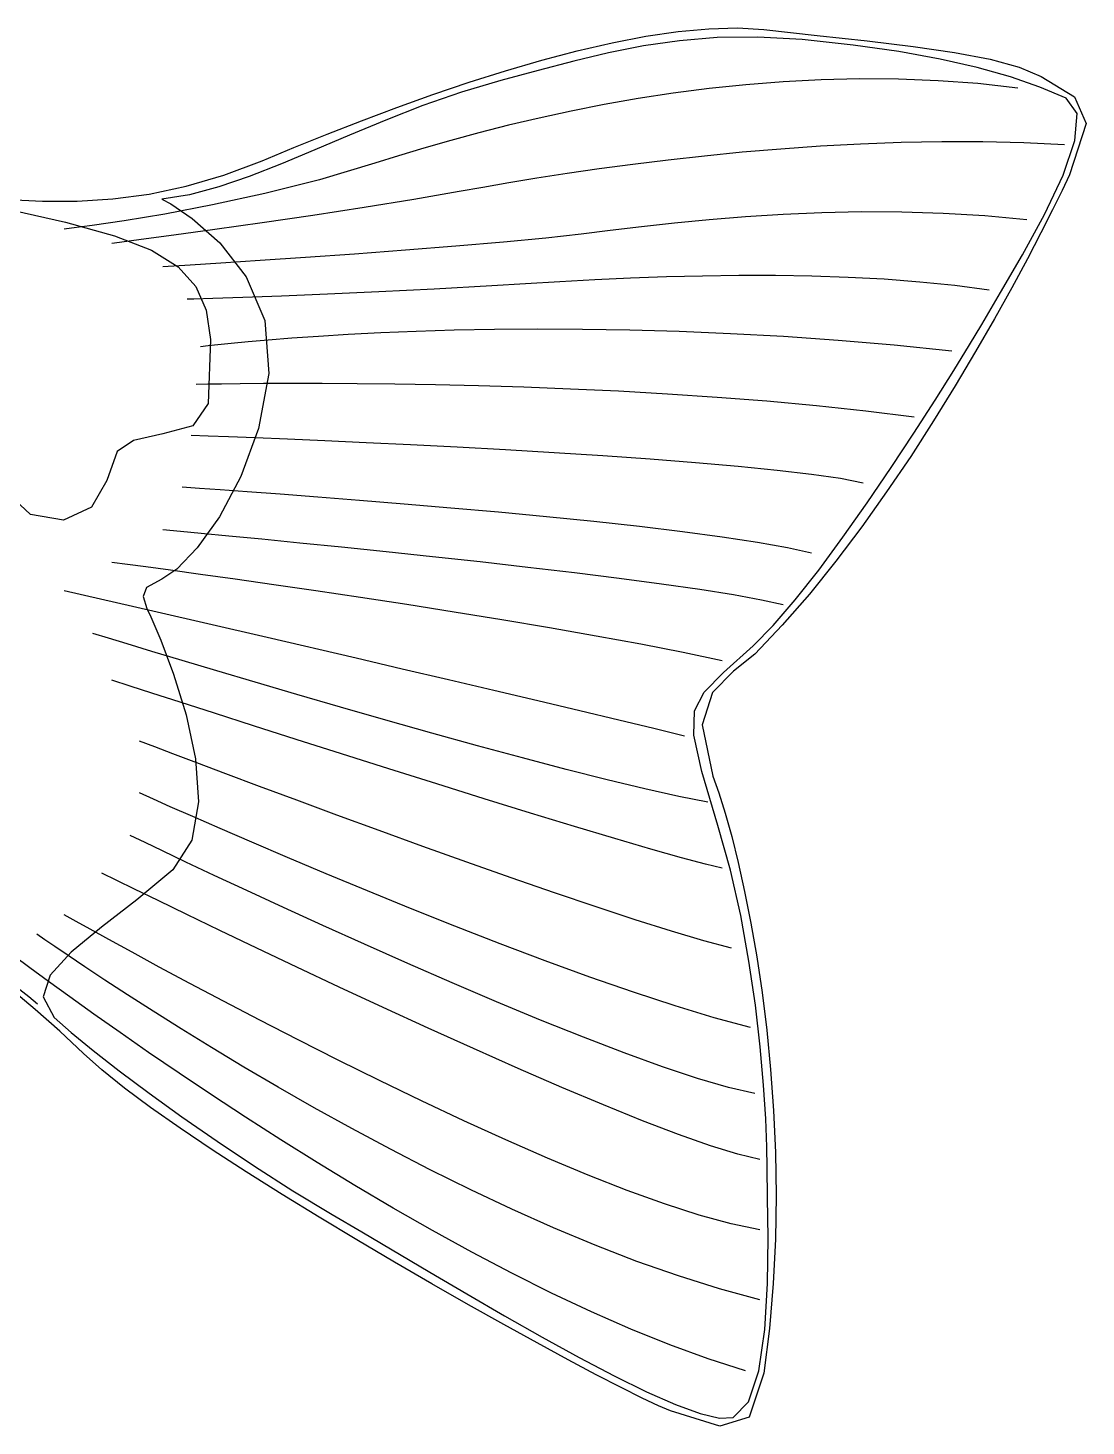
# Model space of a CAD drawing. Extents: x 0 to 10.8, y 0 to 4.7.
# Drawn here: x 8.91 to 10.806, y 0.752 to 3.255 of the extents above; entities that cross this region are included whole.
import ezdxf

# ---------------------------------------------------------------- set-up
doc = ezdxf.new("R2010")
doc.units = 0
doc.layers.add('WHITE', color=7, linetype='CONTINUOUS')
doc.layers.add('YELLOW', color=2, linetype='CONTINUOUS')

msp = doc.modelspace()

# ---------------------------------------------------------------- linework, layer by layer
at = {"layer": 'WHITE', "linetype": 'CONTINUOUS'}
for p, q in [((10.129813, 3.253993), (10.181191, 3.255262)), ((10.181191, 3.255262), (10.228539, 3.252372)), ((9.956655, 3.228723), (10.01703, 3.240376)), ((10.01703, 3.240376), (10.074921, 3.248916)), ((10.074921, 3.248916), (10.129813, 3.253993)), ((10.228539, 3.252372), (10.323687, 3.241926)), ((10.323687, 3.241926), (10.41329, 3.231976)), ((10.41329, 3.231976), (10.495828, 3.221922)), ((9.830521, 3.197472), (9.894314, 3.214306)), ((9.894314, 3.214306), (9.956655, 3.228723)), ((10.495828, 3.221922), (10.569787, 3.211162)), ((10.569787, 3.211162), (10.633649, 3.199095)), ((9.765792, 3.178569), (9.830521, 3.197472)), ((10.633649, 3.199095), (10.685896, 3.185117)), ((10.685896, 3.185117), (10.725011, 3.168629)), ((9.635589, 3.135952), (9.700643, 3.157947)), ((9.700643, 3.157947), (9.765792, 3.178569)), ((10.725011, 3.168629), (10.785048, 3.132187)), ((9.571147, 3.112935), (9.635589, 3.135952)), ((10.785048, 3.132187), (10.80554, 3.084445)), ((9.507832, 3.089242), (9.571147, 3.112935)), ((9.446161, 3.065222), (9.507832, 3.089242)), ((10.80554, 3.084445), (10.775853, 2.992173)), ((9.386648, 3.041223), (9.446161, 3.065222)), ((9.329809, 3.017594), (9.386648, 3.041223)), ((9.260979, 2.991478), (9.329809, 3.017594)), ((9.193521, 2.971784), (9.260979, 2.991478)), ((10.775853, 2.992173), (10.762819, 2.964494)), ((9.062466, 2.949195), (9.12737, 2.957896)), ((9.12737, 2.957896), (9.193521, 2.971784)), ((10.762819, 2.964494), (10.745741, 2.929652)), ((8.874608, 2.948034), (8.936147, 2.944882)), ((8.936147, 2.944882), (8.998745, 2.945063)), ((8.998745, 2.945063), (9.062466, 2.949195)), ((10.745741, 2.929652), (10.724852, 2.88844)), ((10.724852, 2.88844), (10.700383, 2.841651)), ((10.700383, 2.841651), (10.672567, 2.790078)), ((10.672567, 2.790078), (10.641636, 2.734515)), ((10.641636, 2.734515), (10.607823, 2.675752)), ((10.607823, 2.675752), (10.571358, 2.614585)), ((10.571358, 2.614585), (10.532476, 2.551805)), ((10.532476, 2.551805), (10.491407, 2.488206)), ((10.491407, 2.488206), (10.448385, 2.424581)), ((10.448385, 2.424581), (10.403641, 2.361723)), ((10.403641, 2.361723), (10.357407, 2.300424)), ((10.357407, 2.300424), (10.309916, 2.241479)), ((10.309916, 2.241479), (10.2614, 2.185678)), ((10.2614, 2.185678), (10.21209, 2.133816)), ((10.156368, 2.101176), (10.209102, 2.148773)), ((10.21209, 2.133816), (10.174332, 2.103278)), ((10.174332, 2.103278), (10.136573, 2.06559)), ((10.136573, 2.06559), (10.117881, 2.007433)), ((10.117881, 2.007433), (10.137323, 1.915489)), ((10.137323, 1.915489), (10.147992, 1.885438)), ((10.147992, 1.885438), (10.159249, 1.849373)), ((10.159249, 1.849373), (10.170844, 1.807676)), ((10.170844, 1.807676), (10.182526, 1.760728)), ((10.182526, 1.760728), (10.194047, 1.708912)), ((10.194047, 1.708912), (10.205154, 1.652609)), ((10.205154, 1.652609), (10.215599, 1.5922)), ((10.215599, 1.5922), (10.22513, 1.528067)), ((8.923013, 1.497939), (8.877038, 1.536472)), ((10.22513, 1.528067), (10.233498, 1.460592)), ((8.967267, 1.458673), (8.923013, 1.497939)), ((9.009793, 1.419018), (8.967267, 1.458673)), ((10.233498, 1.460592), (10.240453, 1.390157)), ((9.042752, 1.389574), (9.009793, 1.419018)), ((9.083158, 1.357168), (9.042752, 1.389574)), ((10.240453, 1.390157), (10.245744, 1.317144)), ((9.130114, 1.322251), (9.083158, 1.357168)), ((9.182722, 1.28527), (9.130114, 1.322251)), ((10.245744, 1.317144), (10.24912, 1.241934)), ((9.240086, 1.246675), (9.182722, 1.28527)), ((9.301308, 1.206912), (9.240086, 1.246675)), ((10.24912, 1.241934), (10.250333, 1.164908)), ((9.36549, 1.166432), (9.301308, 1.206912)), ((9.431736, 1.125683), (9.36549, 1.166432)), ((10.250333, 1.164908), (10.249132, 1.086448)), ((9.499148, 1.085113), (9.431736, 1.125683)), ((9.566829, 1.045171), (9.499148, 1.085113)), ((10.249132, 1.086448), (10.245266, 1.006936)), ((9.633883, 1.006305), (9.566829, 1.045171)), ((9.699411, 0.968965), (9.633883, 1.006305)), ((10.245266, 1.006936), (10.238485, 0.926754)), ((9.762517, 0.933599), (9.699411, 0.968965)), ((9.822303, 0.900656), (9.762517, 0.933599)), ((10.238485, 0.926754), (10.228539, 0.846283)), ((9.877871, 0.870584), (9.822303, 0.900656)), ((9.928326, 0.843831), (9.877871, 0.870584)), ((9.972768, 0.820847), (9.928326, 0.843831)), ((10.228539, 0.846283), (10.202066, 0.767693)), ((10.010302, 0.80208), (9.972768, 0.820847)), ((10.04003, 0.787979), (10.010302, 0.80208)), ((10.061055, 0.778991), (10.04003, 0.787979)), ((10.149339, 0.751909), (10.061055, 0.778991)), ((10.202066, 0.767693), (10.149339, 0.751909))]:
    msp.add_line(p, q, dxfattribs=at)
at = {"layer": 'YELLOW', "linetype": 'CONTINUOUS'}
for p, q in [((10.077103, 3.232402), (10.01283, 3.223023)), ((10.144846, 3.237908), (10.077103, 3.232402)), ((10.217706, 3.238823), (10.144846, 3.237908)), ((10.29733, 3.234428), (10.217706, 3.238823)), ((10.388248, 3.224549), (10.29733, 3.234428)), ((9.95038, 3.210491), (9.888106, 3.195522)), ((10.01283, 3.223023), (9.95038, 3.210491)), ((10.470402, 3.21289), (10.388248, 3.224549)), ((10.544369, 3.199505), (10.470402, 3.21289)), ((9.888106, 3.195522), (9.824359, 3.178837)), ((10.610725, 3.184446), (10.544369, 3.199505)), ((10.670043, 3.167766), (10.610725, 3.184446)), ((9.757493, 3.161153), (9.686672, 3.140349)), ((9.824359, 3.178837), (9.757493, 3.161153)), ((10.262827, 3.158913), (10.195921, 3.1536)), ((10.330862, 3.162456), (10.262827, 3.158913)), ((10.39989, 3.164058), (10.330862, 3.162456)), ((10.469769, 3.163551), (10.39989, 3.164058)), ((10.540363, 3.160767), (10.469769, 3.163551)), ((10.611533, 3.155537), (10.540363, 3.160767)), ((10.68314, 3.147692), (10.611533, 3.155537)), ((10.722901, 3.149515), (10.670043, 3.167766)), ((9.686672, 3.140349), (9.617834, 3.116386)), ((10.066056, 3.138334), (10.003373, 3.12872)), ((10.130285, 3.146684), (10.066056, 3.138334)), ((10.195921, 3.1536), (10.130285, 3.146684)), ((10.769873, 3.129747), (10.722901, 3.149515)), ((10.789522, 3.102042), (10.769873, 3.129747)), ((9.617834, 3.116386), (9.551078, 3.090414)), ((9.883202, 3.106371), (9.825989, 3.093974)), ((9.942376, 3.118009), (9.883202, 3.106371)), ((10.003373, 3.12872), (9.942376, 3.118009)), ((9.551078, 3.090414), (9.486502, 3.063581)), ((9.770878, 3.080987), (9.718006, 3.067579)), ((9.825989, 3.093974), (9.770878, 3.080987)), ((10.785707, 3.053854), (10.789522, 3.102042)), ((9.486502, 3.063581), (9.424206, 3.037034)), ((9.718006, 3.067579), (9.667512, 3.053918)), ((9.424206, 3.037034), (9.364287, 3.011923)), ((9.619535, 3.040174), (9.574213, 3.026515)), ((9.667512, 3.053918), (9.619535, 3.040174)), ((10.189804, 3.032612), (10.122326, 3.025955)), ((10.259037, 3.038499), (10.189804, 3.032612)), ((10.329716, 3.04347), (10.259037, 3.038499)), ((10.401533, 3.047383), (10.329716, 3.04347)), ((10.474178, 3.050092), (10.401533, 3.047383)), ((10.547345, 3.051453), (10.474178, 3.050092)), ((10.620723, 3.051322), (10.547345, 3.051453)), ((10.694005, 3.049555), (10.620723, 3.051322)), ((10.766881, 3.046007), (10.694005, 3.049555)), ((10.764261, 2.991436), (10.785707, 3.053854)), ((9.364287, 3.011923), (9.306845, 2.989397)), ((9.531686, 3.01311), (9.432649, 2.98356)), ((9.574213, 3.026515), (9.531686, 3.01311)), ((9.993869, 3.010905), (9.933509, 3.002801)), ((10.056911, 3.018671), (9.993869, 3.010905)), ((10.122326, 3.025955), (10.056911, 3.018671)), ((9.306845, 2.989397), (9.251978, 2.970603)), ((9.432649, 2.98356), (9.334365, 2.95869)), ((9.822065, 2.986157), (9.771599, 2.977905)), ((9.876138, 2.994504), (9.822065, 2.986157)), ((9.933509, 3.002801), (9.876138, 2.994504)), ((10.731017, 2.921039), (10.764261, 2.991436)), ((9.199784, 2.95669), (9.150364, 2.948806)), ((9.251978, 2.970603), (9.199784, 2.95669)), ((9.334365, 2.95869), (9.240672, 2.938271)), ((9.682721, 2.962263), (9.601523, 2.948056)), ((9.725048, 2.969892), (9.682721, 2.962263)), ((9.771599, 2.977905), (9.725048, 2.969892)), ((8.866239, 2.932358), (8.977734, 2.907581)), ((9.150364, 2.948806), (9.165996, 2.94009)), ((9.240672, 2.938271), (9.155408, 2.922076)), ((9.165996, 2.94009), (9.20464, 2.913969)), ((9.512546, 2.933677), (9.42042, 2.919618)), ((9.601523, 2.948056), (9.512546, 2.933677)), ((8.977734, 2.907581), (9.065322, 2.883197)), ((9.082411, 2.909876), (9.025519, 2.901444)), ((9.155408, 2.922076), (9.082411, 2.909876)), ((9.20464, 2.913969), (9.253919, 2.870485)), ((9.329769, 2.906371), (9.245223, 2.894428)), ((9.42042, 2.919618), (9.329769, 2.906371)), ((10.06851, 2.905533), (10.009319, 2.899098)), ((10.130675, 2.911531), (10.06851, 2.905533)), ((10.19552, 2.916824), (10.130675, 2.911531)), ((10.262748, 2.921141), (10.19552, 2.916824)), ((10.332063, 2.924211), (10.262748, 2.921141)), ((10.403169, 2.925765), (10.332063, 2.924211)), ((10.47577, 2.925533), (10.403169, 2.925765)), ((10.549572, 2.923245), (10.47577, 2.925533)), ((10.624277, 2.918631), (10.549572, 2.923245)), ((10.699589, 2.911421), (10.624277, 2.918631)), ((10.69181, 2.848915), (10.731017, 2.921039)), ((8.988569, 2.896552), (8.975399, 2.894972)), ((9.025519, 2.901444), (8.988569, 2.896552)), ((9.065322, 2.883197), (9.131642, 2.857217)), ((9.171409, 2.884283), (9.112956, 2.876426)), ((9.245223, 2.894428), (9.171409, 2.884283)), ((9.838097, 2.878911), (9.76204, 2.871634)), ((9.901048, 2.885999), (9.838097, 2.878911)), ((9.9534, 2.892497), (9.901048, 2.885999)), ((10.009319, 2.899098), (9.9534, 2.892497)), ((9.07449, 2.871351), (9.06064, 2.86955)), ((9.112956, 2.876426), (9.07449, 2.871351)), ((9.131642, 2.857217), (9.179338, 2.827653)), ((9.253919, 2.870485), (9.301452, 2.809679)), ((9.586712, 2.857243), (9.495488, 2.850492)), ((9.676904, 2.864351), (9.586712, 2.857243)), ((9.76204, 2.871634), (9.676904, 2.864351)), ((9.200769, 2.8307), (9.151856, 2.82768)), ((9.255874, 2.834202), (9.200769, 2.8307)), ((9.326046, 2.838789), (9.255874, 2.834202)), ((9.407259, 2.84428), (9.326046, 2.838789)), ((9.495488, 2.850492), (9.407259, 2.84428)), ((10.652472, 2.781316), (10.69181, 2.848915)), ((9.179338, 2.827653), (9.211051, 2.792517)), ((9.301452, 2.809679), (9.334863, 2.731593)), ((9.92575, 2.804057), (9.863003, 2.80072)), ((9.989408, 2.806976), (9.92575, 2.804057)), ((10.053781, 2.809352), (9.989408, 2.806976)), ((10.118666, 2.811061), (10.053781, 2.809352)), ((10.183866, 2.811979), (10.118666, 2.811061)), ((10.24918, 2.811981), (10.183866, 2.811979)), ((10.314409, 2.810943), (10.24918, 2.811981)), ((10.379354, 2.808741), (10.314409, 2.810943)), ((10.443815, 2.80525), (10.379354, 2.808741)), ((10.507591, 2.800347), (10.443815, 2.80525)), ((9.211051, 2.792517), (9.229423, 2.749821)), ((9.539048, 2.782607), (9.446769, 2.778485)), ((9.638162, 2.787535), (9.539048, 2.782607)), ((9.741044, 2.793287), (9.638162, 2.787535)), ((9.801368, 2.797088), (9.741044, 2.793287)), ((9.863003, 2.80072), (9.801368, 2.797088)), ((10.570486, 2.793907), (10.507591, 2.800347)), ((10.632298, 2.785806), (10.570486, 2.793907)), ((10.618837, 2.724496), (10.652472, 2.781316)), ((9.207329, 2.769711), (9.195222, 2.769358)), ((9.241603, 2.770783), (9.207329, 2.769711)), ((9.294979, 2.772591), (9.241603, 2.770783)), ((9.36439, 2.775152), (9.294979, 2.772591)), ((9.446769, 2.778485), (9.36439, 2.775152)), ((9.229423, 2.749821), (9.237096, 2.697579)), ((9.334863, 2.731593), (9.341773, 2.636268)), ((9.483871, 2.706236), (9.430713, 2.703015)), ((9.542216, 2.709204), (9.483871, 2.706236)), ((9.605523, 2.711787), (9.542216, 2.709204)), ((9.673566, 2.71385), (9.605523, 2.711787)), ((9.746121, 2.715261), (9.673566, 2.71385)), ((9.822962, 2.715887), (9.746121, 2.715261)), ((9.903864, 2.715594), (9.822962, 2.715887)), ((9.988602, 2.71425), (9.903864, 2.715594)), ((10.076953, 2.711721), (9.988602, 2.71425)), ((10.16869, 2.707874), (10.076953, 2.711721)), ((10.263588, 2.702577), (10.16869, 2.707874)), ((10.596925, 2.688033), (10.618837, 2.724496)), ((9.233274, 2.685836), (9.219151, 2.684122)), ((9.237096, 2.697579), (9.233274, 2.582657)), ((9.25059, 2.687778), (9.233274, 2.685836)), ((9.274442, 2.690266), (9.25059, 2.687778)), ((9.304605, 2.693166), (9.274442, 2.690266)), ((9.340855, 2.696347), (9.304605, 2.693166)), ((9.382966, 2.699674), (9.340855, 2.696347)), ((9.430713, 2.703015), (9.382966, 2.699674)), ((10.361424, 2.695695), (10.263588, 2.702577)), ((10.461969, 2.687096), (10.361424, 2.695695)), ((10.565003, 2.676646), (10.461969, 2.687096)), ((10.568628, 2.642044), (10.596925, 2.688033)), ((9.341773, 2.636268), (9.323129, 2.537884)), ((10.535053, 2.588647), (10.568628, 2.642044)), ((9.232261, 2.617257), (9.211675, 2.616831)), ((9.257027, 2.617664), (9.232261, 2.617257)), ((9.290584, 2.618087), (9.257027, 2.617664)), ((9.332288, 2.618443), (9.290584, 2.618087)), ((9.381495, 2.618648), (9.332288, 2.618443)), ((9.437562, 2.618617), (9.381495, 2.618648)), ((9.499843, 2.618266), (9.437562, 2.618617)), ((9.567697, 2.617512), (9.499843, 2.618266)), ((9.640479, 2.61627), (9.567697, 2.617512)), ((9.717545, 2.614456), (9.640479, 2.61627)), ((9.798252, 2.611985), (9.717545, 2.614456)), ((9.881955, 2.608775), (9.798252, 2.611985)), ((9.968011, 2.60474), (9.881955, 2.608775)), ((10.055777, 2.599797), (9.968011, 2.60474)), ((9.233274, 2.582657), (9.205526, 2.542837)), ((10.144608, 2.593861), (10.055777, 2.599797)), ((10.233861, 2.586848), (10.144608, 2.593861)), ((10.322892, 2.578674), (10.233861, 2.586848)), ((10.411057, 2.569256), (10.322892, 2.578674)), ((10.497305, 2.529959), (10.535053, 2.588647)), ((10.497711, 2.558508), (10.411057, 2.569256)), ((9.151856, 2.528603), (9.099629, 2.516526)), ((9.205526, 2.542837), (9.151856, 2.528603)), ((9.323129, 2.537884), (9.291815, 2.451837)), ((10.45649, 2.468095), (10.497305, 2.529959)), ((9.099629, 2.516526), (9.069999, 2.496809)), ((9.233372, 2.524488), (9.202703, 2.525611)), ((9.269414, 2.523109), (9.233372, 2.524488)), ((9.317224, 2.521205), (9.269414, 2.523109)), ((9.37527, 2.518792), (9.317224, 2.521205)), ((9.442025, 2.515886), (9.37527, 2.518792)), ((9.515957, 2.512503), (9.442025, 2.515886)), ((9.595541, 2.508658), (9.515957, 2.512503)), ((9.679244, 2.504366), (9.595541, 2.508658)), ((9.76554, 2.499645), (9.679244, 2.504366)), ((9.069999, 2.496809), (9.051667, 2.444859)), ((9.852897, 2.494509), (9.76554, 2.499645)), ((9.939787, 2.488973), (9.852897, 2.494509)), ((10.024681, 2.483055), (9.939787, 2.488973)), ((10.10605, 2.476769), (10.024681, 2.483055)), ((10.182364, 2.470131), (10.10605, 2.476769)), ((10.252094, 2.463157), (10.182364, 2.470131)), ((10.313712, 2.455862), (10.252094, 2.463157)), ((10.365688, 2.448263), (10.313712, 2.455862)), ((10.413714, 2.405173), (10.45649, 2.468095)), ((8.914979, 2.384295), (8.858763, 2.435886)), ((9.051667, 2.444859), (9.024049, 2.397193)), ((9.21768, 2.430763), (9.18625, 2.432894)), ((9.254505, 2.428193), (9.21768, 2.430763)), ((9.291815, 2.451837), (9.253358, 2.379995)), ((10.406492, 2.440374), (10.365688, 2.448263)), ((9.303215, 2.424705), (9.254505, 2.428193)), ((9.362168, 2.420362), (9.303215, 2.424705)), ((9.429723, 2.415226), (9.362168, 2.420362)), ((9.504237, 2.409362), (9.429723, 2.415226)), ((9.584071, 2.402831), (9.504237, 2.409362)), ((10.370082, 2.343309), (10.413714, 2.405173)), ((8.97428, 2.374201), (8.914979, 2.384295)), ((9.024049, 2.397193), (8.97428, 2.374201)), ((9.253358, 2.379995), (9.21328, 2.32423)), ((9.667581, 2.395697), (9.584071, 2.402831)), ((9.753127, 2.388023), (9.667581, 2.395697)), ((9.839066, 2.379872), (9.753127, 2.388023)), ((9.923758, 2.371307), (9.839066, 2.379872)), ((9.183608, 2.353689), (9.151856, 2.35663)), ((9.220762, 2.350192), (9.183608, 2.353689)), ((10.00556, 2.362391), (9.923758, 2.371307)), ((10.082832, 2.353188), (10.00556, 2.362391)), ((10.153931, 2.34376), (10.082832, 2.353188)), ((9.269847, 2.345504), (9.220762, 2.350192)), ((9.329172, 2.339746), (9.269847, 2.345504)), ((9.397046, 2.333037), (9.329172, 2.339746)), ((9.471777, 2.325497), (9.397046, 2.333037)), ((10.217216, 2.334171), (10.153931, 2.34376)), ((10.271046, 2.324483), (10.217216, 2.334171)), ((10.326698, 2.284621), (10.370082, 2.343309)), ((9.21328, 2.32423), (9.177107, 2.286409)), ((9.551678, 2.317246), (9.471777, 2.325497)), ((9.635055, 2.308404), (9.551678, 2.317246)), ((9.720218, 2.299092), (9.635055, 2.308404)), ((10.313779, 2.31476), (10.271046, 2.324483)), ((9.088608, 2.294627), (9.06064, 2.298311)), ((9.121643, 2.290208), (9.088608, 2.294627)), ((9.165666, 2.284237), (9.121643, 2.290208)), ((9.177107, 2.286409), (9.150364, 2.268402)), ((9.219394, 2.276837), (9.165666, 2.284237)), ((9.805477, 2.289429), (9.720218, 2.299092)), ((9.889141, 2.279535), (9.805477, 2.289429)), ((9.969517, 2.26953), (9.889141, 2.279535)), ((10.28467, 2.231225), (10.326698, 2.284621)), ((9.122448, 2.253171), (9.116467, 2.237277)), ((9.150364, 2.268402), (9.122448, 2.253171)), ((9.281543, 2.268134), (9.219394, 2.276837)), ((9.350829, 2.258251), (9.281543, 2.268134)), ((9.425968, 2.247313), (9.350829, 2.258251)), ((10.044917, 2.259534), (9.969517, 2.26953)), ((10.11365, 2.249669), (10.044917, 2.259534)), ((9.134215, 2.210889), (8.975399, 2.247466)), ((9.116467, 2.237277), (9.123447, 2.216064)), ((9.505675, 2.235443), (9.425968, 2.247313)), ((9.588669, 2.222766), (9.505675, 2.235443)), ((10.174024, 2.240052), (10.11365, 2.249669)), ((10.224348, 2.230804), (10.174024, 2.240052)), ((10.262933, 2.222045), (10.224348, 2.230804)), ((10.245103, 2.185236), (10.28467, 2.231225)), ((9.123447, 2.216064), (9.130591, 2.200675)), ((9.338791, 2.163576), (9.134215, 2.210889)), ((9.673664, 2.209405), (9.588669, 2.222766)), ((9.759377, 2.195486), (9.673664, 2.209405)), ((9.130591, 2.200675), (9.148354, 2.159122)), ((9.844524, 2.181132), (9.759377, 2.195486)), ((9.927821, 2.166468), (9.844524, 2.181132)), ((10.245103, 2.185236), (10.209102, 2.148773)), ((9.054638, 2.162517), (9.026246, 2.171202)), ((9.088048, 2.152357), (9.054638, 2.162517)), ((9.148354, 2.159122), (9.171234, 2.098328)), ((9.498224, 2.126542), (9.338791, 2.163576)), ((10.007982, 2.151618), (9.927821, 2.166468)), ((9.132421, 2.13894), (9.088048, 2.152357)), ((9.186369, 2.122728), (9.132421, 2.13894)), ((10.083728, 2.136706), (10.007982, 2.151618)), ((10.153771, 2.121856), (10.083728, 2.136706)), ((9.248506, 2.104187), (9.186369, 2.122728)), ((9.317446, 2.083781), (9.248506, 2.104187)), ((9.580807, 2.107291), (9.498224, 2.126542)), ((9.663503, 2.087958), (9.580807, 2.107291)), ((9.093696, 2.07676), (9.06064, 2.087462)), ((9.171234, 2.098328), (9.193729, 2.025214)), ((9.391803, 2.061975), (9.317446, 2.083781)), ((9.744962, 2.068845), (9.663503, 2.087958)), ((10.121704, 2.066083), (10.156368, 2.101176)), ((9.132266, 2.064304), (9.093696, 2.07676)), ((9.183085, 2.047929), (9.132266, 2.064304)), ((9.47019, 2.039234), (9.391803, 2.061975)), ((9.823834, 2.050259), (9.744962, 2.068845)), ((10.104237, 2.032319), (10.121704, 2.066083)), ((9.24432, 2.02825), (9.183085, 2.047929)), ((9.314136, 2.00588), (9.24432, 2.02825)), ((9.551222, 2.016022), (9.47019, 2.039234)), ((9.898771, 2.032504), (9.823834, 2.050259)), ((9.968423, 2.015884), (9.898771, 2.032504)), ((10.103095, 1.98871), (10.104237, 2.032319)), ((9.193729, 2.025214), (9.210336, 1.946703)), ((9.390701, 1.981432), (9.314136, 2.00588)), ((9.633513, 1.992804), (9.551222, 2.016022)), ((10.031441, 2.000704), (9.968423, 2.015884)), ((9.137484, 1.967794), (9.109986, 1.978297)), ((9.472178, 1.955522), (9.390701, 1.981432)), ((9.715677, 1.970044), (9.633513, 1.992804)), ((10.086476, 1.987269), (10.031441, 2.000704)), ((10.117405, 1.924082), (10.103095, 1.98871)), ((9.169829, 1.955499), (9.137484, 1.967794)), ((9.212772, 1.939248), (9.169829, 1.955499)), ((9.556735, 1.928763), (9.472178, 1.955522)), ((9.796326, 1.948208), (9.715677, 1.970044)), ((9.210336, 1.946703), (9.215552, 1.869717)), ((9.264961, 1.919597), (9.212772, 1.939248)), ((9.64254, 1.901768), (9.556735, 1.928763)), ((9.874076, 1.927759), (9.796326, 1.948208)), ((9.947539, 1.909162), (9.874076, 1.927759)), ((9.325046, 1.897102), (9.264961, 1.919597)), ((10.015329, 1.892882), (9.947539, 1.909162)), ((10.146295, 1.827261), (10.117405, 1.924082)), ((9.135315, 1.874222), (9.109986, 1.88558)), ((9.391675, 1.872317), (9.325046, 1.897102)), ((9.727756, 1.875151), (9.64254, 1.901768)), ((10.076062, 1.879384), (10.015329, 1.892882)), ((10.12835, 1.869131), (10.076062, 1.879384)), ((9.165316, 1.860892), (9.135315, 1.874222)), ((9.205396, 1.843233), (9.165316, 1.860892)), ((9.215552, 1.869717), (9.203874, 1.801177)), ((9.463497, 1.845799), (9.391675, 1.872317)), ((9.810551, 1.849527), (9.727756, 1.875151)), ((9.254449, 1.821824), (9.205396, 1.843233)), ((9.539163, 1.818102), (9.463497, 1.845799)), ((9.889091, 1.825509), (9.810551, 1.849527)), ((9.120104, 1.796546), (9.093537, 1.809316)), ((9.311366, 1.797242), (9.254449, 1.821824)), ((9.617322, 1.789782), (9.539163, 1.818102)), ((9.96154, 1.803711), (9.889091, 1.825509)), ((10.026067, 1.784747), (9.96154, 1.803711)), ((10.168619, 1.747455), (10.146295, 1.827261)), ((9.151437, 1.781597), (9.120104, 1.796546)), ((9.193136, 1.761837), (9.151437, 1.781597)), ((9.203874, 1.801177), (9.169801, 1.748006)), ((9.37504, 1.770066), (9.311366, 1.797242)), ((9.696622, 1.761394), (9.617322, 1.789782)), ((10.080837, 1.769231), (10.026067, 1.784747)), ((9.243949, 1.737943), (9.193136, 1.761837)), ((9.444364, 1.740876), (9.37504, 1.770066)), ((9.775713, 1.733495), (9.696622, 1.761394)), ((10.124017, 1.757777), (10.080837, 1.769231)), ((10.153771, 1.750997), (10.124017, 1.757777)), ((9.069552, 1.728795), (9.042695, 1.742026)), ((9.101239, 1.713268), (9.069552, 1.728795)), ((9.169801, 1.748006), (9.105575, 1.694027)), ((9.302627, 1.710589), (9.243949, 1.737943)), ((9.518228, 1.710247), (9.444364, 1.740876)), ((9.853244, 1.706638), (9.775713, 1.733495)), ((10.186979, 1.665887), (10.168619, 1.747455)), ((9.143424, 1.692702), (9.101239, 1.713268)), ((9.367918, 1.680449), (9.302627, 1.710589)), ((9.595527, 1.678761), (9.518228, 1.710247)), ((9.927864, 1.68138), (9.853244, 1.706638)), ((9.105575, 1.694027), (9.042305, 1.645157)), ((9.194851, 1.66777), (9.143424, 1.692702)), ((9.438573, 1.6482), (9.367918, 1.680449)), ((9.675152, 1.646994), (9.595527, 1.678761)), ((9.998221, 1.658275), (9.927864, 1.68138)), ((8.996457, 1.655438), (8.975399, 1.667254)), ((9.021569, 1.641474), (8.996457, 1.655438)), ((9.254263, 1.639148), (9.194851, 1.66777)), ((10.062968, 1.63788), (9.998221, 1.658275)), ((10.201734, 1.584566), (10.186979, 1.665887)), ((8.940597, 1.622686), (8.926054, 1.632861)), ((9.042305, 1.645157), (8.987923, 1.600523)), ((9.055326, 1.622853), (9.021569, 1.641474)), ((9.320404, 1.607512), (9.254263, 1.639148)), ((9.51334, 1.614515), (9.438573, 1.6482)), ((9.755996, 1.615526), (9.675152, 1.646994)), ((10.120751, 1.62075), (10.062968, 1.63788)), ((8.958207, 1.610544), (8.940597, 1.622686)), ((8.982206, 1.594209), (8.958207, 1.610544)), ((9.096921, 1.600114), (9.055326, 1.622853)), ((9.392019, 1.573536), (9.320404, 1.607512)), ((9.59097, 1.580071), (9.51334, 1.614515)), ((9.836951, 1.584934), (9.755996, 1.615526)), ((10.17022, 1.607439), (10.120751, 1.62075)), ((8.91378, 1.572357), (8.885737, 1.593176)), ((8.987923, 1.600523), (8.950366, 1.559255)), ((9.012216, 1.574065), (8.982206, 1.594209)), ((9.145548, 1.573793), (9.096921, 1.600114)), ((9.670211, 1.545541), (9.59097, 1.580071)), ((9.916908, 1.555798), (9.836951, 1.584934)), ((10.21324, 1.505496), (10.201734, 1.584566)), ((8.947114, 1.547901), (8.91378, 1.572357)), ((8.950366, 1.559255), (8.937566, 1.520478)), ((9.047857, 1.550497), (9.012216, 1.574065)), ((9.200398, 1.544427), (9.145548, 1.573793)), ((9.467849, 1.537896), (9.392019, 1.573536)), ((9.99476, 1.528696), (9.916908, 1.555798)), ((8.911925, 1.520155), (8.88234, 1.543881)), ((8.985393, 1.520169), (8.947114, 1.547901)), ((9.088752, 1.523887), (9.047857, 1.550497)), ((9.260664, 1.512552), (9.200398, 1.544427)), ((9.546641, 1.501267), (9.467849, 1.537896)), ((9.749813, 1.511602), (9.670211, 1.545541)), ((10.069401, 1.504206), (9.99476, 1.528696)), ((8.927136, 1.507088), (8.911925, 1.520155)), ((8.937566, 1.520478), (8.957454, 1.483321)), ((9.028276, 1.489521), (8.985393, 1.520169)), ((9.134522, 1.494619), (9.088752, 1.523887)), ((9.32554, 1.478705), (9.260664, 1.512552)), ((9.828526, 1.478927), (9.749813, 1.511602)), ((10.139721, 1.482906), (10.069401, 1.504206)), ((10.221854, 1.430686), (10.21324, 1.505496)), ((8.957454, 1.483321), (8.988022, 1.456449)), ((9.075419, 1.456319), (9.028276, 1.489521)), ((9.184788, 1.463077), (9.134522, 1.494619)), ((9.394217, 1.443423), (9.32554, 1.478705)), ((9.627139, 1.464323), (9.546641, 1.501267)), ((9.905099, 1.448192), (9.828526, 1.478927)), ((10.204614, 1.465376), (10.139721, 1.482906)), ((8.988022, 1.456449), (9.027192, 1.424309)), ((9.126477, 1.420923), (9.075419, 1.456319)), ((9.239173, 1.429645), (9.184788, 1.463077)), ((9.708084, 1.427741), (9.627139, 1.464323)), ((9.297297, 1.394705), (9.239173, 1.429645)), ((9.465889, 1.407243), (9.394217, 1.443423)), ((9.788222, 1.392195), (9.708084, 1.427741)), ((9.97828, 1.420073), (9.905099, 1.448192)), ((10.227932, 1.36214), (10.221854, 1.430686)), ((9.027192, 1.424309), (9.073931, 1.387837)), ((9.181109, 1.383694), (9.126477, 1.420923)), ((9.539748, 1.370702), (9.465889, 1.407243)), ((10.046821, 1.395243), (9.97828, 1.420073)), ((9.073931, 1.387837), (9.127205, 1.347968)), ((9.238969, 1.344994), (9.181109, 1.383694)), ((9.358783, 1.358642), (9.297297, 1.394705)), ((9.866297, 1.35836), (9.788222, 1.392195)), ((10.10947, 1.374378), (10.046821, 1.395243)), ((9.423251, 1.321839), (9.358783, 1.358642)), ((9.614988, 1.334336), (9.539748, 1.370702)), ((9.941052, 1.326913), (9.866297, 1.35836)), ((10.164977, 1.358153), (10.10947, 1.374378)), ((10.21209, 1.347242), (10.164977, 1.358153)), ((10.231832, 1.301865), (10.227932, 1.36214)), ((9.127205, 1.347968), (9.185981, 1.305638)), ((9.299714, 1.305183), (9.238969, 1.344994)), ((9.690801, 1.298682), (9.614988, 1.334336)), ((10.011229, 1.298527), (9.941052, 1.326913)), ((9.185981, 1.305638), (9.249225, 1.261781)), ((9.363001, 1.264622), (9.299714, 1.305183)), ((9.490324, 1.28468), (9.423251, 1.321839)), ((10.23391, 1.251867), (10.231832, 1.301865)), ((9.559623, 1.247548), (9.490324, 1.28468)), ((9.76638, 1.264276), (9.690801, 1.298682)), ((10.075576, 1.273878), (10.011229, 1.298527)), ((9.249225, 1.261781), (9.315902, 1.217335)), ((9.428486, 1.223673), (9.363001, 1.264622)), ((9.840917, 1.231657), (9.76638, 1.264276)), ((10.132835, 1.253641), (10.075576, 1.273878)), ((10.181749, 1.238492), (10.132835, 1.253641)), ((10.234523, 1.214153), (10.23391, 1.251867)), ((9.63077, 1.210827), (9.559623, 1.247548)), ((9.913606, 1.20136), (9.840917, 1.231657)), ((10.221063, 1.229106), (10.181749, 1.238492)), ((9.315902, 1.217335), (9.384979, 1.173232)), ((9.495825, 1.182695), (9.428486, 1.223673)), ((9.703387, 1.1749), (9.63077, 1.210827)), ((10.235208, 1.161133), (10.234523, 1.214153)), ((9.564676, 1.14205), (9.495825, 1.182695)), ((9.983637, 1.173921), (9.913606, 1.20136)), ((9.384979, 1.173232), (9.455422, 1.130409)), ((9.777095, 1.140151), (9.703387, 1.1749)), ((10.050207, 1.149878), (9.983637, 1.173921)), ((10.235971, 1.089018), (10.235208, 1.161133)), ((9.455422, 1.130409), (9.50826, 1.099467)), ((9.634694, 1.102098), (9.564676, 1.14205)), ((9.851515, 1.106964), (9.777095, 1.140151)), ((10.112506, 1.129768), (10.050207, 1.149878)), ((10.169727, 1.114127), (10.112506, 1.129768)), ((9.705536, 1.063201), (9.634694, 1.102098)), ((9.92627, 1.075722), (9.851515, 1.106964)), ((10.221063, 1.103491), (10.169727, 1.114127)), ((9.50826, 1.099467), (9.630316, 1.027316)), ((10.234876, 1.007093), (10.235971, 1.089018)), ((9.776859, 1.02572), (9.705536, 1.063201)), ((10.00098, 1.046809), (9.92627, 1.075722)), ((9.630316, 1.027316), (9.696497, 0.98846)), ((10.075268, 1.020608), (10.00098, 1.046809)), ((9.848318, 0.990015), (9.776859, 1.02572)), ((10.148755, 0.997503), (10.075268, 1.020608)), ((10.229989, 0.924645), (10.234876, 1.007093)), ((9.696497, 0.98846), (9.764086, 0.949317)), ((9.919571, 0.956448), (9.848318, 0.990015)), ((10.221063, 0.977877), (10.148755, 0.997503)), ((9.990272, 0.925379), (9.919571, 0.956448)), ((9.764086, 0.949317), (9.831564, 0.911065)), ((9.831564, 0.911065), (9.897414, 0.87488)), ((10.060081, 0.897169), (9.990272, 0.925379)), ((10.219373, 0.850961), (10.229989, 0.924645)), ((10.128652, 0.87218), (10.060081, 0.897169)), ((9.897414, 0.87488), (9.960113, 0.841937)), ((10.195641, 0.850771), (10.128652, 0.87218)), ((9.960113, 0.841937), (10.018146, 0.813412)), ((10.201093, 0.795326), (10.219373, 0.850961)), ((10.018146, 0.813412), (10.069991, 0.790483)), ((10.069991, 0.790483), (10.11413, 0.774325)), ((10.173212, 0.767027), (10.201093, 0.795326)), ((10.11413, 0.774325), (10.149044, 0.766114)), ((10.149044, 0.766114), (10.173212, 0.767027))]:
    msp.add_line(p, q, dxfattribs=at)

doc.saveas('drawing.dxf')
